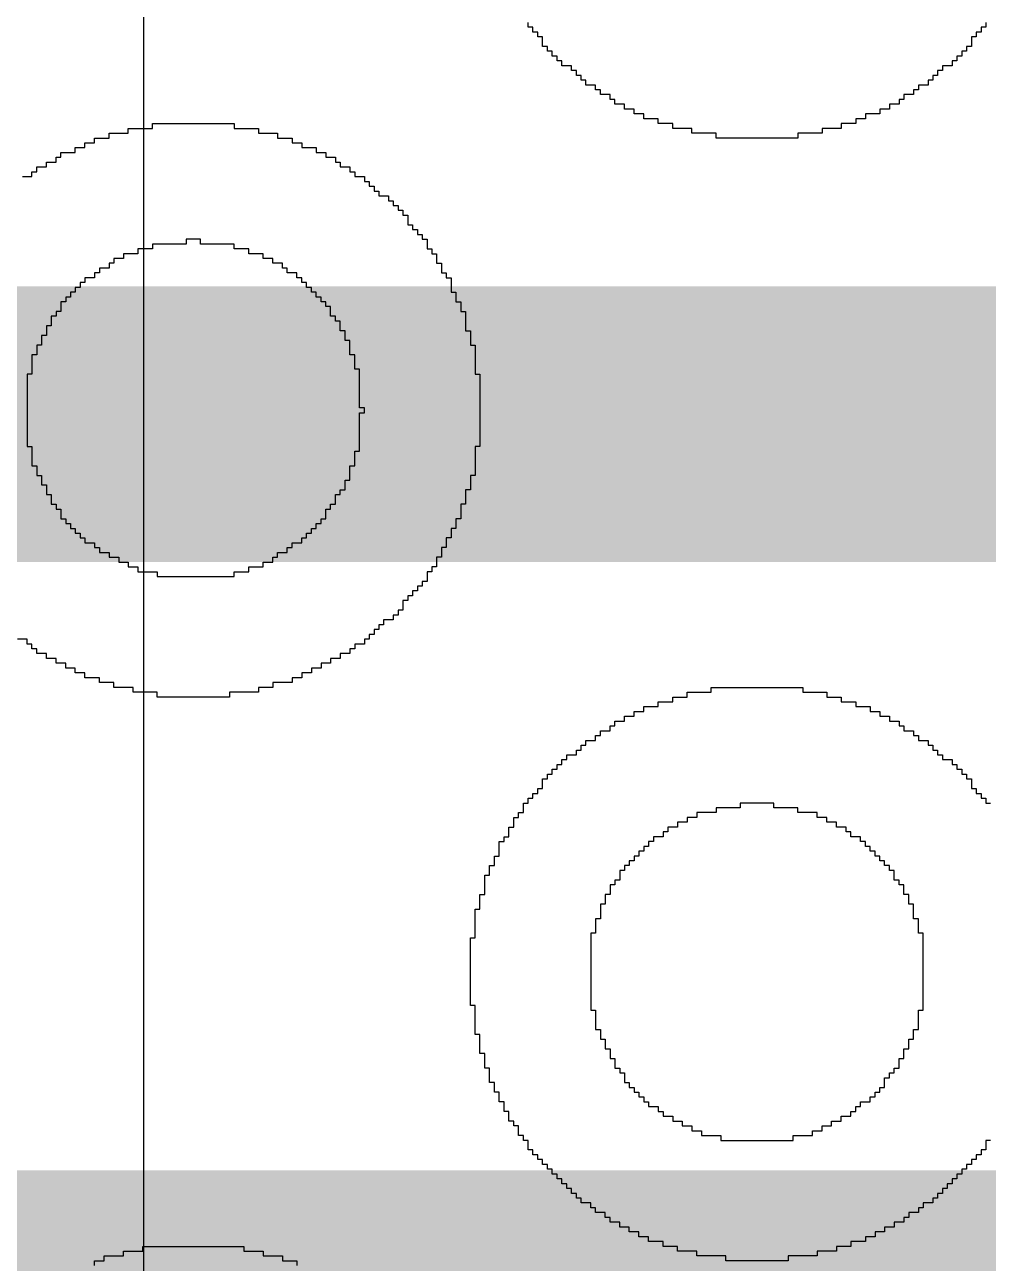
# Model space of a CAD drawing. Header units: inches. Extents: x -0.3 to 9.9, y -0.4 to 5.
# Drawn here: x 2.3399 to 2.37488, y 1.02713 to 1.07208 of the extents above; entities that cross this region are included whole.
import ezdxf

# ---------------------------------------------------------------- set-up
doc = ezdxf.new("R2010")
doc.units = ezdxf.units.IN
doc.header["$MEASUREMENT"] = 0
for name, color, linetype in [('Bottom Layer', 5, 'Continuous'), ('Top Layer', 1, 'Continuous'), ('Top Overlay', 2, 'Continuous')]:
    doc.layers.add(name, color=color, linetype=linetype)

msp = doc.modelspace()

# ---------------------------------------------------------------- linework, layer by layer
at = {"layer": 'Bottom Layer'}
msp.add_line((2.344215, 0.695646), (2.344215, 1.075276), dxfattribs=at)
at = {"layer": 'Top Layer'}
for points in [[(2.053578, 1.057578, 0.01, 0.01, 0), (2.677673, 1.057578, 0.01, 0.01, 0)], [(2.051, 1.023, 0.015, 0.015, 0), (2.592, 1.023, 0.015, 0.015, 0)]]:
    msp.add_lwpolyline(points, format="xyseb", dxfattribs=at)
at = {"layer": 'Top Overlay'}
for p, q in [((2.358174, 1.071989), (2.358174, 1.072164)), ((2.37479, 1.072164), (2.37479, 1.071989)), ((2.358349, 1.071989), (2.358174, 1.071989)), ((2.358349, 1.071814), (2.358349, 1.071989)), ((2.358524, 1.071814), (2.358349, 1.071814)), ((2.358524, 1.071639), (2.358524, 1.071814)), ((2.358699, 1.071639), (2.358524, 1.071639)), ((2.358699, 1.071289), (2.358699, 1.071639)), ((2.37444, 1.071639), (2.374266, 1.071639)), ((2.374266, 1.071639), (2.374266, 1.071289)), ((2.374615, 1.071814), (2.37444, 1.071814)), ((2.37444, 1.071814), (2.37444, 1.071639)), ((2.37479, 1.071989), (2.374615, 1.071989)), ((2.374615, 1.071989), (2.374615, 1.071814)), ((2.358874, 1.071289), (2.358699, 1.071289)), ((2.358874, 1.071114), (2.358874, 1.071289)), ((2.374266, 1.071289), (2.374091, 1.071289)), ((2.374091, 1.071289), (2.374091, 1.071114)), ((2.359049, 1.071114), (2.358874, 1.071114)), ((2.359049, 1.07094), (2.359049, 1.071114)), ((2.359224, 1.07094), (2.359049, 1.07094)), ((2.359224, 1.070765), (2.359224, 1.07094)), ((2.359399, 1.070765), (2.359224, 1.070765)), ((2.359399, 1.07059), (2.359399, 1.070765)), ((2.373741, 1.070765), (2.373566, 1.070765)), ((2.373566, 1.070765), (2.373566, 1.07059)), ((2.373916, 1.07094), (2.373741, 1.07094)), ((2.373741, 1.07094), (2.373741, 1.070765)), ((2.374091, 1.071114), (2.373916, 1.071114)), ((2.373916, 1.071114), (2.373916, 1.07094)), ((2.359748, 1.07059), (2.359399, 1.07059)), ((2.359748, 1.070415), (2.359748, 1.07059)), ((2.359923, 1.070415), (2.359748, 1.070415)), ((2.359923, 1.07024), (2.359923, 1.070415)), ((2.373216, 1.070415), (2.373041, 1.070415)), ((2.373041, 1.070415), (2.373041, 1.07024)), ((2.373566, 1.07059), (2.373216, 1.07059)), ((2.373216, 1.07059), (2.373216, 1.070415)), ((2.360098, 1.07024), (2.359923, 1.07024)), ((2.360098, 1.070065), (2.360098, 1.07024)), ((2.360273, 1.070065), (2.360098, 1.070065)), ((2.360273, 1.06989), (2.360273, 1.070065)), ((2.360623, 1.06989), (2.360273, 1.06989)), ((2.360623, 1.069715), (2.360623, 1.06989)), ((2.372691, 1.06989), (2.372342, 1.06989)), ((2.372342, 1.06989), (2.372342, 1.069715)), ((2.372866, 1.070065), (2.372691, 1.070065)), ((2.372691, 1.070065), (2.372691, 1.06989)), ((2.373041, 1.07024), (2.372866, 1.07024)), ((2.372866, 1.07024), (2.372866, 1.070065)), ((2.360798, 1.069715), (2.360623, 1.069715)), ((2.360798, 1.06954), (2.360798, 1.069715)), ((2.361148, 1.06954), (2.360798, 1.06954)), ((2.361148, 1.069365), (2.361148, 1.06954)), ((2.372167, 1.06954), (2.371817, 1.06954)), ((2.371817, 1.06954), (2.371817, 1.069365)), ((2.372342, 1.069715), (2.372167, 1.069715)), ((2.372167, 1.069715), (2.372167, 1.06954)), ((2.361323, 1.069365), (2.361148, 1.069365)), ((2.361323, 1.069191), (2.361323, 1.069365)), ((2.361673, 1.069191), (2.361323, 1.069191)), ((2.361673, 1.069016), (2.361673, 1.069191)), ((2.362022, 1.069016), (2.361673, 1.069016)), ((2.362022, 1.068841), (2.362022, 1.069016)), ((2.371292, 1.069016), (2.370942, 1.069016)), ((2.370942, 1.069016), (2.370942, 1.068841)), ((2.371642, 1.069191), (2.371292, 1.069191)), ((2.371292, 1.069191), (2.371292, 1.069016)), ((2.371817, 1.069365), (2.371642, 1.069365)), ((2.371642, 1.069365), (2.371642, 1.069191)), ((2.344532, 1.068316), (2.344532, 1.068491)), ((2.344532, 1.068491), (2.347505, 1.068491)), ((2.347505, 1.068491), (2.347505, 1.068316)), ((2.362372, 1.068841), (2.362022, 1.068841)), ((2.362372, 1.068666), (2.362372, 1.068841)), ((2.362897, 1.068666), (2.362372, 1.068666)), ((2.362897, 1.068491), (2.362897, 1.068666)), ((2.363421, 1.068491), (2.362897, 1.068491)), ((2.363421, 1.068316), (2.363421, 1.068491)), ((2.370068, 1.068491), (2.369543, 1.068491)), ((2.369543, 1.068491), (2.369543, 1.068316)), ((2.370418, 1.068666), (2.370068, 1.068666)), ((2.370068, 1.068666), (2.370068, 1.068491)), ((2.370942, 1.068841), (2.370418, 1.068841)), ((2.370418, 1.068841), (2.370418, 1.068666)), ((2.342958, 1.067966), (2.342958, 1.068141)), ((2.342958, 1.068141), (2.343657, 1.068141)), ((2.343657, 1.068141), (2.343657, 1.068316)), ((2.343657, 1.068316), (2.344532, 1.068316)), ((2.347505, 1.068316), (2.34838, 1.068316)), ((2.34838, 1.068316), (2.34838, 1.068141)), ((2.34838, 1.068141), (2.349079, 1.068141)), ((2.349079, 1.068141), (2.349079, 1.067966)), ((2.364121, 1.068316), (2.363421, 1.068316)), ((2.364121, 1.068141), (2.364121, 1.068316)), ((2.364996, 1.068141), (2.364121, 1.068141)), ((2.364996, 1.067966), (2.364996, 1.068141)), ((2.368844, 1.068141), (2.367969, 1.068141)), ((2.367969, 1.068141), (2.367969, 1.067966)), ((2.369543, 1.068316), (2.368844, 1.068316)), ((2.368844, 1.068316), (2.368844, 1.068141)), ((2.341733, 1.067441), (2.341733, 1.067616)), ((2.341733, 1.067616), (2.342083, 1.067616)), ((2.342083, 1.067616), (2.342083, 1.067791)), ((2.342083, 1.067791), (2.342433, 1.067791)), ((2.342433, 1.067791), (2.342433, 1.067966)), ((2.342433, 1.067966), (2.342958, 1.067966)), ((2.349079, 1.067966), (2.349604, 1.067966)), ((2.349604, 1.067966), (2.349604, 1.067791)), ((2.349604, 1.067791), (2.349954, 1.067791)), ((2.349954, 1.067791), (2.349954, 1.067616)), ((2.349954, 1.067616), (2.350479, 1.067616)), ((2.350479, 1.067616), (2.350479, 1.067441)), ((2.367969, 1.067966), (2.364996, 1.067966)), ((2.341034, 1.067092), (2.341034, 1.067267)), ((2.341034, 1.067267), (2.341209, 1.067267)), ((2.341209, 1.067267), (2.341209, 1.067441)), ((2.341209, 1.067441), (2.341733, 1.067441)), ((2.350479, 1.067441), (2.350828, 1.067441)), ((2.350828, 1.067441), (2.350828, 1.067267)), ((2.350828, 1.067267), (2.351178, 1.067267)), ((2.351178, 1.067267), (2.351178, 1.067092)), ((2.340159, 1.066567), (2.340159, 1.066742)), ((2.340159, 1.066742), (2.340334, 1.066742)), ((2.340334, 1.066742), (2.340334, 1.066917)), ((2.340334, 1.066917), (2.340684, 1.066917)), ((2.340684, 1.066917), (2.340684, 1.067092)), ((2.340684, 1.067092), (2.341034, 1.067092)), ((2.351178, 1.067092), (2.351353, 1.067092)), ((2.351353, 1.067092), (2.351353, 1.066917)), ((2.351353, 1.066917), (2.351703, 1.066917)), ((2.351703, 1.066917), (2.351703, 1.066742)), ((2.351703, 1.066742), (2.351878, 1.066742)), ((2.351878, 1.066742), (2.351878, 1.066567)), ((2.339809, 1.066567), (2.340159, 1.066567)), ((2.351878, 1.066567), (2.352228, 1.066567)), ((2.352228, 1.066567), (2.352228, 1.066392)), ((2.352228, 1.066392), (2.352403, 1.066392)), ((2.352403, 1.066392), (2.352403, 1.066217)), ((2.352403, 1.066217), (2.352578, 1.066217)), ((2.352578, 1.066217), (2.352578, 1.066042)), ((2.352578, 1.066042), (2.352752, 1.066042)), ((2.352752, 1.066042), (2.352752, 1.065867)), ((2.352752, 1.065867), (2.353102, 1.065867)), ((2.353102, 1.065867), (2.353102, 1.065692)), ((2.353102, 1.065692), (2.353277, 1.065692)), ((2.353277, 1.065692), (2.353277, 1.065518)), ((2.353277, 1.065518), (2.353452, 1.065518)), ((2.353452, 1.065518), (2.353452, 1.065343)), ((2.353452, 1.065343), (2.353627, 1.065343)), ((2.353627, 1.065343), (2.353627, 1.065168)), ((2.353627, 1.065168), (2.353802, 1.065168)), ((2.353802, 1.065168), (2.353802, 1.064818)), ((2.353802, 1.064818), (2.353977, 1.064818)), ((2.353977, 1.064818), (2.353977, 1.064643)), ((2.353977, 1.064643), (2.354152, 1.064643)), ((2.354152, 1.064643), (2.354152, 1.064468)), ((2.354152, 1.064468), (2.354326, 1.064468)), ((2.354326, 1.064468), (2.354326, 1.064293)), ((2.345756, 1.064118), (2.344532, 1.064118)), ((2.344532, 1.064118), (2.344532, 1.063943)), ((2.346281, 1.064293), (2.345756, 1.064293)), ((2.345756, 1.064293), (2.345756, 1.064118)), ((2.346281, 1.064118), (2.346281, 1.064293)), ((2.347505, 1.064118), (2.346281, 1.064118)), ((2.347505, 1.063943), (2.347505, 1.064118)), ((2.354326, 1.064293), (2.354501, 1.064293)), ((2.354501, 1.064293), (2.354501, 1.063943)), ((2.343482, 1.063594), (2.343133, 1.063594)), ((2.343133, 1.063594), (2.343133, 1.063419)), ((2.344007, 1.063768), (2.343482, 1.063768)), ((2.343482, 1.063768), (2.343482, 1.063594)), ((2.344532, 1.063943), (2.344007, 1.063943)), ((2.344007, 1.063943), (2.344007, 1.063768)), ((2.34803, 1.063943), (2.347505, 1.063943)), ((2.34803, 1.063768), (2.34803, 1.063943)), ((2.348555, 1.063768), (2.34803, 1.063768)), ((2.348555, 1.063594), (2.348555, 1.063768)), ((2.348905, 1.063594), (2.348555, 1.063594)), ((2.348905, 1.063419), (2.348905, 1.063594)), ((2.354501, 1.063943), (2.354676, 1.063943)), ((2.354676, 1.063943), (2.354676, 1.063768)), ((2.354676, 1.063768), (2.354851, 1.063768)), ((2.354851, 1.063768), (2.354851, 1.063419)), ((2.342958, 1.063244), (2.342608, 1.063244)), ((2.342608, 1.063244), (2.342608, 1.063069)), ((2.343133, 1.063419), (2.342958, 1.063419)), ((2.342958, 1.063419), (2.342958, 1.063244)), ((2.349254, 1.063419), (2.348905, 1.063419)), ((2.349254, 1.063244), (2.349254, 1.063419)), ((2.349429, 1.063244), (2.349254, 1.063244)), ((2.349429, 1.063069), (2.349429, 1.063244)), ((2.354851, 1.063419), (2.355026, 1.063419)), ((2.355026, 1.063419), (2.355026, 1.063069)), ((2.342083, 1.062719), (2.341908, 1.062719)), ((2.341908, 1.062719), (2.341908, 1.062544)), ((2.342433, 1.062894), (2.342083, 1.062894)), ((2.342083, 1.062894), (2.342083, 1.062719)), ((2.342608, 1.063069), (2.342433, 1.063069)), ((2.342433, 1.063069), (2.342433, 1.062894)), ((2.349779, 1.063069), (2.349429, 1.063069)), ((2.349779, 1.062894), (2.349779, 1.063069)), ((2.349954, 1.062894), (2.349779, 1.062894)), ((2.349954, 1.062719), (2.349954, 1.062894)), ((2.350129, 1.062719), (2.349954, 1.062719)), ((2.350129, 1.062544), (2.350129, 1.062719)), ((2.355026, 1.063069), (2.355201, 1.063069)), ((2.355201, 1.063069), (2.355201, 1.062894)), ((2.355201, 1.062894), (2.355376, 1.062894)), ((2.355376, 1.062894), (2.355376, 1.062369)), ((2.341559, 1.062194), (2.341384, 1.062194)), ((2.341384, 1.062194), (2.341384, 1.062019)), ((2.341733, 1.062369), (2.341559, 1.062369)), ((2.341559, 1.062369), (2.341559, 1.062194)), ((2.341908, 1.062544), (2.341733, 1.062544)), ((2.341733, 1.062544), (2.341733, 1.062369)), ((2.350304, 1.062544), (2.350129, 1.062544)), ((2.350304, 1.062369), (2.350304, 1.062544)), ((2.350479, 1.062369), (2.350304, 1.062369)), ((2.350479, 1.062194), (2.350479, 1.062369)), ((2.350653, 1.062194), (2.350479, 1.062194)), ((2.350653, 1.062019), (2.350653, 1.062194)), ((2.355376, 1.062369), (2.355551, 1.062369)), ((2.355551, 1.062369), (2.355551, 1.062019)), ((2.341384, 1.062019), (2.341209, 1.062019)), ((2.341209, 1.062019), (2.341209, 1.06167)), ((2.350828, 1.062019), (2.350653, 1.062019)), ((2.350828, 1.061845), (2.350828, 1.062019)), ((2.351003, 1.061845), (2.350828, 1.061845)), ((2.351003, 1.061495), (2.351003, 1.061845)), ((2.355551, 1.062019), (2.355726, 1.062019)), ((2.355726, 1.062019), (2.355726, 1.06167)), ((2.341034, 1.061495), (2.340859, 1.061495)), ((2.340859, 1.061495), (2.340859, 1.061145)), ((2.341209, 1.06167), (2.341034, 1.06167)), ((2.341034, 1.06167), (2.341034, 1.061495)), ((2.351178, 1.061495), (2.351003, 1.061495)), ((2.351178, 1.06132), (2.351178, 1.061495)), ((2.351353, 1.06132), (2.351178, 1.06132)), ((2.351353, 1.06097), (2.351353, 1.06132)), ((2.355726, 1.06167), (2.355901, 1.06167)), ((2.355901, 1.06167), (2.355901, 1.061145)), ((2.340859, 1.061145), (2.340684, 1.061145)), ((2.340684, 1.061145), (2.340684, 1.060795)), ((2.351528, 1.06097), (2.351353, 1.06097)), ((2.351528, 1.06062), (2.351528, 1.06097)), ((2.355901, 1.061145), (2.355901, 1.06097)), ((2.355901, 1.06097), (2.356076, 1.06097)), ((2.356076, 1.06097), (2.356076, 1.060445)), ((2.340509, 1.060445), (2.340334, 1.060445)), ((2.340334, 1.060445), (2.340334, 1.060096)), ((2.340684, 1.060795), (2.340509, 1.060795)), ((2.340509, 1.060795), (2.340509, 1.060445)), ((2.351703, 1.06062), (2.351528, 1.06062)), ((2.351703, 1.060096), (2.351703, 1.06062)), ((2.356076, 1.060445), (2.35625, 1.060445)), ((2.35625, 1.060445), (2.35625, 1.059396)), ((2.340334, 1.060096), (2.340159, 1.060096)), ((2.340159, 1.060096), (2.340159, 1.059396)), ((2.351878, 1.060096), (2.351703, 1.060096)), ((2.351878, 1.059571), (2.351878, 1.060096)), ((2.352053, 1.059571), (2.351878, 1.059571)), ((2.352053, 1.058172), (2.352053, 1.059571)), ((2.340159, 1.059396), (2.339984, 1.059396)), ((2.339984, 1.059396), (2.339984, 1.056772)), ((2.35625, 1.059396), (2.356425, 1.059396)), ((2.356425, 1.059396), (2.356425, 1.056772)), ((2.352228, 1.058172), (2.352053, 1.058172)), ((2.352228, 1.057997), (2.352228, 1.058172)), ((2.352053, 1.056598), (2.352053, 1.057997)), ((2.352053, 1.057997), (2.352228, 1.057997)), ((2.339984, 1.056772), (2.340159, 1.056772)), ((2.340159, 1.056772), (2.340159, 1.056073)), ((2.351878, 1.056073), (2.351878, 1.056598)), ((2.351878, 1.056598), (2.352053, 1.056598)), ((2.356425, 1.056772), (2.35625, 1.056772)), ((2.35625, 1.056772), (2.35625, 1.055723)), ((2.340159, 1.056073), (2.340334, 1.056073)), ((2.340334, 1.056073), (2.340334, 1.055723)), ((2.351703, 1.055548), (2.351703, 1.056073)), ((2.351703, 1.056073), (2.351878, 1.056073)), ((2.340334, 1.055723), (2.340509, 1.055723)), ((2.340509, 1.055723), (2.340509, 1.055373)), ((2.351528, 1.055198), (2.351528, 1.055548)), ((2.351528, 1.055548), (2.351703, 1.055548)), ((2.35625, 1.055723), (2.356076, 1.055723)), ((2.356076, 1.055723), (2.356076, 1.055198)), ((2.340509, 1.055373), (2.340684, 1.055373)), ((2.340684, 1.055373), (2.340684, 1.055023)), ((2.340684, 1.055023), (2.340859, 1.055023)), ((2.340859, 1.055023), (2.340859, 1.054674)), ((2.351178, 1.054674), (2.351178, 1.055023)), ((2.351178, 1.055023), (2.351353, 1.055023)), ((2.351353, 1.055023), (2.351353, 1.055198)), ((2.351353, 1.055198), (2.351528, 1.055198)), ((2.356076, 1.055198), (2.355901, 1.055198)), ((2.355901, 1.055198), (2.355901, 1.054674)), ((2.340859, 1.054674), (2.341034, 1.054674)), ((2.341034, 1.054674), (2.341034, 1.054499)), ((2.351003, 1.054499), (2.351003, 1.054674)), ((2.351003, 1.054674), (2.351178, 1.054674)), ((2.355901, 1.054674), (2.355726, 1.054674)), ((2.355726, 1.054674), (2.355726, 1.054149)), ((2.341034, 1.054499), (2.341209, 1.054499)), ((2.341209, 1.054499), (2.341209, 1.054149)), ((2.341209, 1.054149), (2.341384, 1.054149)), ((2.341384, 1.054149), (2.341384, 1.053974)), ((2.350653, 1.053974), (2.350653, 1.054149)), ((2.350653, 1.054149), (2.350828, 1.054149)), ((2.350828, 1.054149), (2.350828, 1.054499)), ((2.350828, 1.054499), (2.351003, 1.054499)), ((2.355726, 1.054149), (2.355551, 1.054149)), ((2.355551, 1.054149), (2.355551, 1.053799)), ((2.341384, 1.053974), (2.341559, 1.053974)), ((2.341559, 1.053974), (2.341559, 1.053799)), ((2.341559, 1.053799), (2.341733, 1.053799)), ((2.341733, 1.053799), (2.341733, 1.053624)), ((2.350304, 1.053624), (2.350304, 1.053799)), ((2.350304, 1.053799), (2.350479, 1.053799)), ((2.350479, 1.053799), (2.350479, 1.053974)), ((2.350479, 1.053974), (2.350653, 1.053974)), ((2.355551, 1.053799), (2.355376, 1.053799)), ((2.355376, 1.053799), (2.355376, 1.053449)), ((2.341733, 1.053624), (2.341908, 1.053624)), ((2.341908, 1.053624), (2.341908, 1.053449)), ((2.341908, 1.053449), (2.342083, 1.053449)), ((2.342083, 1.053449), (2.342083, 1.053274)), ((2.342083, 1.053274), (2.342433, 1.053274)), ((2.342433, 1.053274), (2.342433, 1.053099)), ((2.349604, 1.053099), (2.349604, 1.053274)), ((2.349604, 1.053274), (2.349954, 1.053274)), ((2.349954, 1.053274), (2.349954, 1.053449)), ((2.349954, 1.053449), (2.350129, 1.053449)), ((2.350129, 1.053449), (2.350129, 1.053624)), ((2.350129, 1.053624), (2.350304, 1.053624)), ((2.355376, 1.053449), (2.355201, 1.053449)), ((2.355201, 1.053449), (2.355201, 1.053099)), ((2.342433, 1.053099), (2.342608, 1.053099)), ((2.342608, 1.053099), (2.342608, 1.052925)), ((2.342608, 1.052925), (2.342958, 1.052925)), ((2.342958, 1.052925), (2.342958, 1.05275)), ((2.342958, 1.05275), (2.343308, 1.05275)), ((2.343308, 1.05275), (2.343308, 1.052575)), ((2.348905, 1.052575), (2.348905, 1.05275)), ((2.348905, 1.05275), (2.349079, 1.05275)), ((2.349079, 1.05275), (2.349079, 1.052925)), ((2.349079, 1.052925), (2.349429, 1.052925)), ((2.349429, 1.052925), (2.349429, 1.053099)), ((2.349429, 1.053099), (2.349604, 1.053099)), ((2.355026, 1.05275), (2.354851, 1.05275)), ((2.354851, 1.05275), (2.354851, 1.0524)), ((2.355201, 1.053099), (2.355026, 1.053099)), ((2.355026, 1.053099), (2.355026, 1.05275)), ((2.343308, 1.052575), (2.343657, 1.052575)), ((2.343657, 1.052575), (2.343657, 1.0524)), ((2.343657, 1.0524), (2.344007, 1.0524)), ((2.344007, 1.0524), (2.344007, 1.052225)), ((2.34803, 1.052225), (2.34803, 1.0524)), ((2.34803, 1.0524), (2.348555, 1.0524)), ((2.348555, 1.0524), (2.348555, 1.052575)), ((2.348555, 1.052575), (2.348905, 1.052575)), ((2.354851, 1.0524), (2.354676, 1.0524)), ((2.354676, 1.0524), (2.354676, 1.052225)), ((2.344007, 1.052225), (2.344707, 1.052225)), ((2.344707, 1.052225), (2.344707, 1.05205)), ((2.344707, 1.05205), (2.347505, 1.05205)), ((2.347505, 1.05205), (2.347505, 1.052225)), ((2.347505, 1.052225), (2.34803, 1.052225)), ((2.354501, 1.051875), (2.354326, 1.051875)), ((2.354326, 1.051875), (2.354326, 1.0517)), ((2.354676, 1.052225), (2.354501, 1.052225)), ((2.354501, 1.052225), (2.354501, 1.051875)), ((2.354152, 1.051525), (2.353977, 1.051525)), ((2.353977, 1.051525), (2.353977, 1.05135)), ((2.354326, 1.0517), (2.354152, 1.0517)), ((2.354152, 1.0517), (2.354152, 1.051525)), ((2.353802, 1.051176), (2.353627, 1.051176)), ((2.353627, 1.051176), (2.353627, 1.050826)), ((2.353977, 1.05135), (2.353802, 1.05135)), ((2.353802, 1.05135), (2.353802, 1.051176)), ((2.353452, 1.050651), (2.353277, 1.050651)), ((2.353277, 1.050651), (2.353277, 1.050476)), ((2.353627, 1.050826), (2.353452, 1.050826)), ((2.353452, 1.050826), (2.353452, 1.050651)), ((2.352752, 1.050126), (2.352578, 1.050126)), ((2.352578, 1.050126), (2.352578, 1.049951)), ((2.352927, 1.050301), (2.352752, 1.050301)), ((2.352752, 1.050301), (2.352752, 1.050126)), ((2.353277, 1.050476), (2.352927, 1.050476)), ((2.352927, 1.050476), (2.352927, 1.050301)), ((2.339984, 1.049776), (2.339635, 1.049776)), ((2.339984, 1.049601), (2.339984, 1.049776)), ((2.340159, 1.049601), (2.339984, 1.049601)), ((2.340159, 1.049426), (2.340159, 1.049601)), ((2.352228, 1.049601), (2.351878, 1.049601)), ((2.351878, 1.049601), (2.351878, 1.049426)), ((2.352403, 1.049776), (2.352228, 1.049776)), ((2.352228, 1.049776), (2.352228, 1.049601)), ((2.352578, 1.049951), (2.352403, 1.049951)), ((2.352403, 1.049951), (2.352403, 1.049776)), ((2.340334, 1.049426), (2.340159, 1.049426)), ((2.340334, 1.049252), (2.340334, 1.049426)), ((2.340684, 1.049252), (2.340334, 1.049252)), ((2.340684, 1.049077), (2.340684, 1.049252)), ((2.351703, 1.049252), (2.351353, 1.049252)), ((2.351353, 1.049252), (2.351353, 1.049077)), ((2.351878, 1.049426), (2.351703, 1.049426)), ((2.351703, 1.049426), (2.351703, 1.049252)), ((2.341034, 1.049077), (2.340684, 1.049077)), ((2.341034, 1.048902), (2.341034, 1.049077)), ((2.341384, 1.048902), (2.341034, 1.048902)), ((2.341384, 1.048727), (2.341384, 1.048902)), ((2.341733, 1.048727), (2.341384, 1.048727)), ((2.341733, 1.048552), (2.341733, 1.048727)), ((2.350653, 1.048727), (2.350304, 1.048727)), ((2.350304, 1.048727), (2.350304, 1.048552)), ((2.351003, 1.048902), (2.350653, 1.048902)), ((2.350653, 1.048902), (2.350653, 1.048727)), ((2.351353, 1.049077), (2.351003, 1.049077)), ((2.351003, 1.049077), (2.351003, 1.048902)), ((2.342083, 1.048552), (2.341733, 1.048552)), ((2.342083, 1.048377), (2.342083, 1.048552)), ((2.342608, 1.048377), (2.342083, 1.048377)), ((2.342608, 1.048202), (2.342608, 1.048377)), ((2.349954, 1.048377), (2.349604, 1.048377)), ((2.349604, 1.048377), (2.349604, 1.048202)), ((2.350304, 1.048552), (2.349954, 1.048552)), ((2.349954, 1.048552), (2.349954, 1.048377)), ((2.343133, 1.048202), (2.342608, 1.048202)), ((2.343133, 1.048027), (2.343133, 1.048202)), ((2.343832, 1.048027), (2.343133, 1.048027)), ((2.343832, 1.047852), (2.343832, 1.048027)), ((2.344707, 1.047852), (2.343832, 1.047852)), ((2.344707, 1.047677), (2.344707, 1.047852)), ((2.34838, 1.047852), (2.34733, 1.047852)), ((2.34733, 1.047852), (2.34733, 1.047677)), ((2.348905, 1.048027), (2.34838, 1.048027)), ((2.34838, 1.048027), (2.34838, 1.047852)), ((2.349604, 1.048202), (2.348905, 1.048202)), ((2.348905, 1.048202), (2.348905, 1.048027)), ((2.363946, 1.047677), (2.363946, 1.047852)), ((2.363946, 1.047852), (2.364821, 1.047852)), ((2.364821, 1.047852), (2.364821, 1.048027)), ((2.364821, 1.048027), (2.368144, 1.048027)), ((2.368144, 1.048027), (2.368144, 1.047852)), ((2.368144, 1.047852), (2.369018, 1.047852)), ((2.369018, 1.047852), (2.369018, 1.047677)), ((2.34733, 1.047677), (2.344707, 1.047677)), ((2.362897, 1.047328), (2.362897, 1.047503)), ((2.362897, 1.047503), (2.363421, 1.047503)), ((2.363421, 1.047503), (2.363421, 1.047677)), ((2.363421, 1.047677), (2.363946, 1.047677)), ((2.369018, 1.047677), (2.369543, 1.047677)), ((2.369543, 1.047677), (2.369543, 1.047503)), ((2.369543, 1.047503), (2.370068, 1.047503)), ((2.370068, 1.047503), (2.370068, 1.047328)), ((2.361673, 1.046803), (2.361673, 1.046978)), ((2.361673, 1.046978), (2.362022, 1.046978)), ((2.362022, 1.046978), (2.362022, 1.047153)), ((2.362022, 1.047153), (2.362372, 1.047153)), ((2.362372, 1.047153), (2.362372, 1.047328)), ((2.362372, 1.047328), (2.362897, 1.047328)), ((2.370068, 1.047328), (2.370593, 1.047328)), ((2.370593, 1.047328), (2.370593, 1.047153)), ((2.370593, 1.047153), (2.370942, 1.047153)), ((2.370942, 1.047153), (2.370942, 1.046978)), ((2.370942, 1.046978), (2.371292, 1.046978)), ((2.371292, 1.046978), (2.371292, 1.046803)), ((2.360798, 1.046278), (2.360798, 1.046453)), ((2.360798, 1.046453), (2.361148, 1.046453)), ((2.361148, 1.046453), (2.361148, 1.046628)), ((2.361148, 1.046628), (2.361323, 1.046628)), ((2.361323, 1.046628), (2.361323, 1.046803)), ((2.361323, 1.046803), (2.361673, 1.046803)), ((2.371292, 1.046803), (2.371642, 1.046803)), ((2.371642, 1.046803), (2.371642, 1.046628)), ((2.371642, 1.046628), (2.371817, 1.046628)), ((2.371817, 1.046628), (2.371817, 1.046453)), ((2.371817, 1.046453), (2.372167, 1.046453)), ((2.372167, 1.046453), (2.372167, 1.046278)), ((2.360273, 1.045928), (2.360273, 1.046103)), ((2.360273, 1.046103), (2.360623, 1.046103)), ((2.360623, 1.046103), (2.360623, 1.046278)), ((2.360623, 1.046278), (2.360798, 1.046278)), ((2.372167, 1.046278), (2.372342, 1.046278)), ((2.372342, 1.046278), (2.372342, 1.046103)), ((2.372342, 1.046103), (2.372691, 1.046103)), ((2.372691, 1.046103), (2.372691, 1.045928)), ((2.359574, 1.045404), (2.359574, 1.045578)), ((2.359574, 1.045578), (2.359923, 1.045578)), ((2.359923, 1.045578), (2.359923, 1.045753)), ((2.359923, 1.045753), (2.360098, 1.045753)), ((2.360098, 1.045753), (2.360098, 1.045928)), ((2.360098, 1.045928), (2.360273, 1.045928)), ((2.372691, 1.045928), (2.372866, 1.045928)), ((2.372866, 1.045928), (2.372866, 1.045753)), ((2.372866, 1.045753), (2.373041, 1.045753)), ((2.373041, 1.045753), (2.373041, 1.045578)), ((2.373041, 1.045578), (2.373216, 1.045578)), ((2.373216, 1.045578), (2.373216, 1.045404)), ((2.359224, 1.045054), (2.359224, 1.045229)), ((2.359224, 1.045229), (2.359399, 1.045229)), ((2.359399, 1.045229), (2.359399, 1.045404)), ((2.359399, 1.045404), (2.359574, 1.045404)), ((2.373216, 1.045404), (2.373566, 1.045404)), ((2.373566, 1.045404), (2.373566, 1.045229)), ((2.373566, 1.045229), (2.373741, 1.045229)), ((2.373741, 1.045229), (2.373741, 1.045054)), ((2.358699, 1.044354), (2.358699, 1.044704)), ((2.358699, 1.044704), (2.358874, 1.044704)), ((2.358874, 1.044704), (2.358874, 1.044879)), ((2.358874, 1.044879), (2.359049, 1.044879)), ((2.359049, 1.044879), (2.359049, 1.045054)), ((2.359049, 1.045054), (2.359224, 1.045054)), ((2.373741, 1.045054), (2.373916, 1.045054)), ((2.373916, 1.045054), (2.373916, 1.044879)), ((2.373916, 1.044879), (2.374091, 1.044879)), ((2.374091, 1.044879), (2.374091, 1.044704)), ((2.374091, 1.044704), (2.374266, 1.044704)), ((2.374266, 1.044704), (2.374266, 1.044354)), ((2.358524, 1.044179), (2.358524, 1.044354)), ((2.358524, 1.044354), (2.358699, 1.044354)), ((2.374266, 1.044354), (2.37444, 1.044354)), ((2.37444, 1.044354), (2.37444, 1.044179)), ((2.358, 1.04348), (2.358, 1.043829)), ((2.358, 1.043829), (2.358174, 1.043829)), ((2.358174, 1.043829), (2.358174, 1.044004)), ((2.358174, 1.044004), (2.358349, 1.044004)), ((2.358349, 1.044004), (2.358349, 1.044179)), ((2.358349, 1.044179), (2.358524, 1.044179)), ((2.367094, 1.043829), (2.36587, 1.043829)), ((2.36587, 1.043829), (2.36587, 1.043655)), ((2.367094, 1.043655), (2.367094, 1.043829)), ((2.37444, 1.044179), (2.374615, 1.044179)), ((2.374615, 1.044179), (2.374615, 1.044004)), ((2.374615, 1.044004), (2.37479, 1.044004)), ((2.37479, 1.044004), (2.37479, 1.043829)), ((2.37479, 1.043829), (2.374965, 1.043829)), ((2.35765, 1.042955), (2.35765, 1.043305)), ((2.35765, 1.043305), (2.357825, 1.043305)), ((2.357825, 1.043305), (2.357825, 1.04348)), ((2.357825, 1.04348), (2.358, 1.04348)), ((2.364296, 1.043305), (2.363946, 1.043305)), ((2.363946, 1.043305), (2.363946, 1.04313)), ((2.364996, 1.04348), (2.364296, 1.04348)), ((2.364296, 1.04348), (2.364296, 1.043305)), ((2.36587, 1.043655), (2.364996, 1.043655)), ((2.364996, 1.043655), (2.364996, 1.04348)), ((2.367969, 1.043655), (2.367094, 1.043655)), ((2.367969, 1.04348), (2.367969, 1.043655)), ((2.368669, 1.04348), (2.367969, 1.04348)), ((2.368669, 1.043305), (2.368669, 1.04348)), ((2.369018, 1.043305), (2.368669, 1.043305)), ((2.369018, 1.04313), (2.369018, 1.043305)), ((2.357475, 1.042605), (2.357475, 1.042955)), ((2.357475, 1.042955), (2.35765, 1.042955)), ((2.363596, 1.042955), (2.363247, 1.042955)), ((2.363247, 1.042955), (2.363247, 1.04278)), ((2.363946, 1.04313), (2.363596, 1.04313)), ((2.363596, 1.04313), (2.363596, 1.042955)), ((2.369368, 1.04313), (2.369018, 1.04313)), ((2.369368, 1.042955), (2.369368, 1.04313)), ((2.369718, 1.042955), (2.369368, 1.042955)), ((2.369718, 1.04278), (2.369718, 1.042955)), ((2.357125, 1.041905), (2.357125, 1.04243)), ((2.357125, 1.04243), (2.3573, 1.04243)), ((2.3573, 1.04243), (2.3573, 1.042605)), ((2.3573, 1.042605), (2.357475, 1.042605)), ((2.362722, 1.04243), (2.362547, 1.04243)), ((2.362547, 1.04243), (2.362547, 1.042255)), ((2.363072, 1.042605), (2.362722, 1.042605)), ((2.362722, 1.042605), (2.362722, 1.04243)), ((2.363247, 1.04278), (2.363072, 1.04278)), ((2.363072, 1.04278), (2.363072, 1.042605)), ((2.369893, 1.04278), (2.369718, 1.04278)), ((2.369893, 1.042605), (2.369893, 1.04278)), ((2.370243, 1.042605), (2.369893, 1.042605)), ((2.370243, 1.04243), (2.370243, 1.042605)), ((2.370418, 1.04243), (2.370243, 1.04243)), ((2.370418, 1.042255), (2.370418, 1.04243)), ((2.362372, 1.04208), (2.362197, 1.04208)), ((2.362197, 1.04208), (2.362197, 1.041905)), ((2.362547, 1.042255), (2.362372, 1.042255)), ((2.362372, 1.042255), (2.362372, 1.04208)), ((2.370593, 1.042255), (2.370418, 1.042255)), ((2.370593, 1.04208), (2.370593, 1.042255)), ((2.370767, 1.04208), (2.370593, 1.04208)), ((2.370767, 1.041905), (2.370767, 1.04208)), ((2.356775, 1.041206), (2.356775, 1.041556)), ((2.356775, 1.041556), (2.35695, 1.041556)), ((2.35695, 1.041556), (2.35695, 1.041905)), ((2.35695, 1.041905), (2.357125, 1.041905)), ((2.361847, 1.041556), (2.361673, 1.041556)), ((2.361673, 1.041556), (2.361673, 1.041381)), ((2.362022, 1.041731), (2.361847, 1.041731)), ((2.361847, 1.041731), (2.361847, 1.041556)), ((2.362197, 1.041905), (2.362022, 1.041905)), ((2.362022, 1.041905), (2.362022, 1.041731)), ((2.370942, 1.041905), (2.370767, 1.041905)), ((2.370942, 1.041731), (2.370942, 1.041905)), ((2.371117, 1.041731), (2.370942, 1.041731)), ((2.371117, 1.041556), (2.371117, 1.041731)), ((2.371292, 1.041556), (2.371117, 1.041556)), ((2.371292, 1.041381), (2.371292, 1.041556)), ((2.3566, 1.040506), (2.3566, 1.041206)), ((2.3566, 1.041206), (2.356775, 1.041206)), ((2.361673, 1.041381), (2.361498, 1.041381)), ((2.361498, 1.041381), (2.361498, 1.041031)), ((2.371467, 1.041381), (2.371292, 1.041381)), ((2.371467, 1.041031), (2.371467, 1.041381)), ((2.361323, 1.040856), (2.361148, 1.040856)), ((2.361148, 1.040856), (2.361148, 1.040506)), ((2.361498, 1.041031), (2.361323, 1.041031)), ((2.361323, 1.041031), (2.361323, 1.040856)), ((2.371642, 1.041031), (2.371467, 1.041031)), ((2.371642, 1.040856), (2.371642, 1.041031)), ((2.371817, 1.040856), (2.371642, 1.040856)), ((2.371817, 1.040506), (2.371817, 1.040856)), ((2.356425, 1.039982), (2.356425, 1.040506)), ((2.356425, 1.040506), (2.3566, 1.040506)), ((2.360973, 1.040156), (2.360798, 1.040156)), ((2.360798, 1.040156), (2.360798, 1.039632)), ((2.361148, 1.040506), (2.360973, 1.040506)), ((2.360973, 1.040506), (2.360973, 1.040156)), ((2.371992, 1.040506), (2.371817, 1.040506)), ((2.371992, 1.040156), (2.371992, 1.040506)), ((2.372167, 1.040156), (2.371992, 1.040156)), ((2.372167, 1.039632), (2.372167, 1.040156)), ((2.35625, 1.038932), (2.35625, 1.039982)), ((2.35625, 1.039982), (2.356425, 1.039982)), ((2.360798, 1.039632), (2.360623, 1.039632)), ((2.360623, 1.039632), (2.360623, 1.039107)), ((2.372342, 1.039632), (2.372167, 1.039632)), ((2.372342, 1.039107), (2.372342, 1.039632)), ((2.356076, 1.036483), (2.356076, 1.038932)), ((2.356076, 1.038932), (2.35625, 1.038932)), ((2.360623, 1.039107), (2.360448, 1.039107)), ((2.360448, 1.039107), (2.360448, 1.036309)), ((2.372517, 1.039107), (2.372342, 1.039107)), ((2.372517, 1.036309), (2.372517, 1.039107)), ((2.35625, 1.036483), (2.356076, 1.036483)), ((2.35625, 1.035434), (2.35625, 1.036483)), ((2.360448, 1.036309), (2.360623, 1.036309)), ((2.360623, 1.036309), (2.360623, 1.035609)), ((2.372342, 1.035609), (2.372342, 1.036309)), ((2.372342, 1.036309), (2.372517, 1.036309)), ((2.356425, 1.035434), (2.35625, 1.035434)), ((2.356425, 1.034734), (2.356425, 1.035434)), ((2.360623, 1.035609), (2.360798, 1.035609)), ((2.360798, 1.035609), (2.360798, 1.035259)), ((2.360798, 1.035259), (2.360973, 1.035259)), ((2.360973, 1.035259), (2.360973, 1.034909)), ((2.371992, 1.034909), (2.371992, 1.035259)), ((2.371992, 1.035259), (2.372167, 1.035259)), ((2.372167, 1.035259), (2.372167, 1.035609)), ((2.372167, 1.035609), (2.372342, 1.035609)), ((2.360973, 1.034909), (2.361148, 1.034909)), ((2.361148, 1.034909), (2.361148, 1.03456)), ((2.371817, 1.03456), (2.371817, 1.034909)), ((2.371817, 1.034909), (2.371992, 1.034909)), ((2.3566, 1.034734), (2.356425, 1.034734)), ((2.3566, 1.03421), (2.3566, 1.034734)), ((2.361148, 1.03456), (2.361323, 1.03456)), ((2.361323, 1.03456), (2.361323, 1.03421)), ((2.371642, 1.03421), (2.371642, 1.03456)), ((2.371642, 1.03456), (2.371817, 1.03456)), ((2.356775, 1.03421), (2.3566, 1.03421)), ((2.356775, 1.033685), (2.356775, 1.03421)), ((2.361323, 1.03421), (2.361498, 1.03421)), ((2.361498, 1.03421), (2.361498, 1.034035)), ((2.361498, 1.034035), (2.361673, 1.034035)), ((2.361673, 1.034035), (2.361673, 1.033685)), ((2.371117, 1.03351), (2.371117, 1.03386)), ((2.371117, 1.03386), (2.371292, 1.03386)), ((2.371292, 1.03386), (2.371292, 1.034035)), ((2.371292, 1.034035), (2.371467, 1.034035)), ((2.371467, 1.034035), (2.371467, 1.03421)), ((2.371467, 1.03421), (2.371642, 1.03421)), ((2.35695, 1.033685), (2.356775, 1.033685)), ((2.35695, 1.033335), (2.35695, 1.033685)), ((2.361673, 1.033685), (2.361847, 1.033685)), ((2.361847, 1.033685), (2.361847, 1.03351)), ((2.361847, 1.03351), (2.362022, 1.03351)), ((2.362022, 1.03351), (2.362022, 1.033335)), ((2.370942, 1.033335), (2.370942, 1.03351)), ((2.370942, 1.03351), (2.371117, 1.03351)), ((2.357125, 1.033335), (2.35695, 1.033335)), ((2.357125, 1.032985), (2.357125, 1.033335)), ((2.3573, 1.032985), (2.357125, 1.032985)), ((2.3573, 1.032636), (2.3573, 1.032985)), ((2.362022, 1.033335), (2.362197, 1.033335)), ((2.362197, 1.033335), (2.362197, 1.03316)), ((2.362197, 1.03316), (2.362372, 1.03316)), ((2.362372, 1.03316), (2.362372, 1.032985)), ((2.362372, 1.032985), (2.362547, 1.032985)), ((2.362547, 1.032985), (2.362547, 1.032811)), ((2.370243, 1.032811), (2.370243, 1.032985)), ((2.370243, 1.032985), (2.370593, 1.032985)), ((2.370593, 1.032985), (2.370593, 1.03316)), ((2.370593, 1.03316), (2.370767, 1.03316)), ((2.370767, 1.03316), (2.370767, 1.033335)), ((2.370767, 1.033335), (2.370942, 1.033335)), ((2.357475, 1.032636), (2.3573, 1.032636)), ((2.357475, 1.032286), (2.357475, 1.032636)), ((2.362547, 1.032811), (2.362897, 1.032811)), ((2.362897, 1.032811), (2.362897, 1.032636)), ((2.362897, 1.032636), (2.363072, 1.032636)), ((2.363072, 1.032636), (2.363072, 1.032461)), ((2.369893, 1.032461), (2.369893, 1.032636)), ((2.369893, 1.032636), (2.370068, 1.032636)), ((2.370068, 1.032636), (2.370068, 1.032811)), ((2.370068, 1.032811), (2.370243, 1.032811)), ((2.35765, 1.032286), (2.357475, 1.032286)), ((2.35765, 1.032111), (2.35765, 1.032286)), ((2.357825, 1.032111), (2.35765, 1.032111)), ((2.357825, 1.031761), (2.357825, 1.032111)), ((2.363072, 1.032461), (2.363421, 1.032461)), ((2.363421, 1.032461), (2.363421, 1.032286)), ((2.363421, 1.032286), (2.363771, 1.032286)), ((2.363771, 1.032286), (2.363771, 1.032111)), ((2.363771, 1.032111), (2.364121, 1.032111)), ((2.364121, 1.032111), (2.364121, 1.031936)), ((2.368844, 1.031936), (2.368844, 1.032111)), ((2.368844, 1.032111), (2.369193, 1.032111)), ((2.369193, 1.032111), (2.369193, 1.032286)), ((2.369193, 1.032286), (2.369543, 1.032286)), ((2.369543, 1.032286), (2.369543, 1.032461)), ((2.369543, 1.032461), (2.369893, 1.032461)), ((2.358, 1.031761), (2.357825, 1.031761)), ((2.358, 1.031586), (2.358, 1.031761)), ((2.364121, 1.031936), (2.364471, 1.031936)), ((2.364471, 1.031936), (2.364471, 1.031761)), ((2.364471, 1.031761), (2.365171, 1.031761)), ((2.365171, 1.031761), (2.365171, 1.031586)), ((2.367794, 1.031586), (2.367794, 1.031761)), ((2.367794, 1.031761), (2.368494, 1.031761)), ((2.368494, 1.031761), (2.368494, 1.031936)), ((2.368494, 1.031936), (2.368844, 1.031936)), ((2.358174, 1.031586), (2.358, 1.031586)), ((2.358174, 1.031236), (2.358174, 1.031586)), ((2.358349, 1.031236), (2.358174, 1.031236)), ((2.358349, 1.031062), (2.358349, 1.031236)), ((2.365171, 1.031586), (2.367794, 1.031586)), ((2.37479, 1.031236), (2.374615, 1.031236)), ((2.374615, 1.031236), (2.374615, 1.031062)), ((2.374965, 1.031586), (2.37479, 1.031586)), ((2.37479, 1.031586), (2.37479, 1.031236)), ((2.358524, 1.031062), (2.358349, 1.031062)), ((2.358524, 1.030887), (2.358524, 1.031062)), ((2.358699, 1.030887), (2.358524, 1.030887)), ((2.358699, 1.030712), (2.358699, 1.030887)), ((2.358874, 1.030712), (2.358699, 1.030712)), ((2.358874, 1.030537), (2.358874, 1.030712)), ((2.374266, 1.030712), (2.374091, 1.030712)), ((2.374091, 1.030712), (2.374091, 1.030537)), ((2.37444, 1.030887), (2.374266, 1.030887)), ((2.374266, 1.030887), (2.374266, 1.030712)), ((2.374615, 1.031062), (2.37444, 1.031062)), ((2.37444, 1.031062), (2.37444, 1.030887)), ((2.359049, 1.030537), (2.358874, 1.030537)), ((2.359049, 1.030362), (2.359049, 1.030537)), ((2.359224, 1.030362), (2.359049, 1.030362)), ((2.359224, 1.030187), (2.359224, 1.030362)), ((2.373916, 1.030362), (2.373741, 1.030362)), ((2.373741, 1.030362), (2.373741, 1.030187)), ((2.374091, 1.030537), (2.373916, 1.030537)), ((2.373916, 1.030537), (2.373916, 1.030362)), ((2.359399, 1.030187), (2.359224, 1.030187)), ((2.359399, 1.030012), (2.359399, 1.030187)), ((2.359574, 1.030012), (2.359399, 1.030012)), ((2.359574, 1.029837), (2.359574, 1.030012)), ((2.359748, 1.029837), (2.359574, 1.029837)), ((2.359748, 1.029662), (2.359748, 1.029837)), ((2.373391, 1.029837), (2.373216, 1.029837)), ((2.373216, 1.029837), (2.373216, 1.029662)), ((2.373566, 1.030012), (2.373391, 1.030012)), ((2.373391, 1.030012), (2.373391, 1.029837)), ((2.373741, 1.030187), (2.373566, 1.030187)), ((2.373566, 1.030187), (2.373566, 1.030012)), ((2.359923, 1.029662), (2.359748, 1.029662)), ((2.359923, 1.029487), (2.359923, 1.029662)), ((2.360098, 1.029487), (2.359923, 1.029487)), ((2.360098, 1.029313), (2.360098, 1.029487)), ((2.373041, 1.029487), (2.372866, 1.029487)), ((2.372866, 1.029487), (2.372866, 1.029313)), ((2.373216, 1.029662), (2.373041, 1.029662)), ((2.373041, 1.029662), (2.373041, 1.029487)), ((2.360448, 1.029313), (2.360098, 1.029313)), ((2.360448, 1.029138), (2.360448, 1.029313)), ((2.360623, 1.029138), (2.360448, 1.029138)), ((2.360623, 1.028963), (2.360623, 1.029138)), ((2.360973, 1.028963), (2.360623, 1.028963)), ((2.360973, 1.028788), (2.360973, 1.028963)), ((2.372342, 1.028963), (2.371992, 1.028963)), ((2.371992, 1.028963), (2.371992, 1.028788)), ((2.372517, 1.029138), (2.372342, 1.029138)), ((2.372342, 1.029138), (2.372342, 1.028963)), ((2.372866, 1.029313), (2.372517, 1.029313)), ((2.372517, 1.029313), (2.372517, 1.029138)), ((2.361148, 1.028788), (2.360973, 1.028788)), ((2.361148, 1.028613), (2.361148, 1.028788)), ((2.361498, 1.028613), (2.361148, 1.028613)), ((2.361498, 1.028438), (2.361498, 1.028613)), ((2.371817, 1.028613), (2.371467, 1.028613)), ((2.371467, 1.028613), (2.371467, 1.028438)), ((2.371992, 1.028788), (2.371817, 1.028788)), ((2.371817, 1.028788), (2.371817, 1.028613)), ((2.361847, 1.028438), (2.361498, 1.028438)), ((2.361847, 1.028263), (2.361847, 1.028438)), ((2.362197, 1.028263), (2.361847, 1.028263)), ((2.362197, 1.028088), (2.362197, 1.028263)), ((2.362547, 1.028088), (2.362197, 1.028088)), ((2.362547, 1.027913), (2.362547, 1.028088)), ((2.370767, 1.028088), (2.370418, 1.028088)), ((2.370418, 1.028088), (2.370418, 1.027913)), ((2.371117, 1.028263), (2.370767, 1.028263)), ((2.370767, 1.028263), (2.370767, 1.028088)), ((2.371467, 1.028438), (2.371117, 1.028438)), ((2.371117, 1.028438), (2.371117, 1.028263)), ((2.344182, 1.027563), (2.344182, 1.027738)), ((2.344182, 1.027738), (2.347855, 1.027738)), ((2.347855, 1.027738), (2.347855, 1.027563)), ((2.363072, 1.027913), (2.362547, 1.027913)), ((2.363072, 1.027738), (2.363072, 1.027913)), ((2.363596, 1.027738), (2.363072, 1.027738)), ((2.363596, 1.027563), (2.363596, 1.027738)), ((2.369893, 1.027738), (2.369368, 1.027738)), ((2.369368, 1.027738), (2.369368, 1.027563)), ((2.370418, 1.027913), (2.369893, 1.027913)), ((2.369893, 1.027913), (2.369893, 1.027738)), ((2.342433, 1.027039), (2.342433, 1.027214)), ((2.342433, 1.027214), (2.342783, 1.027214)), ((2.342783, 1.027214), (2.342783, 1.027389)), ((2.342783, 1.027389), (2.343482, 1.027389)), ((2.343482, 1.027389), (2.343482, 1.027563)), ((2.343482, 1.027563), (2.344182, 1.027563)), ((2.347855, 1.027563), (2.348555, 1.027563)), ((2.348555, 1.027563), (2.348555, 1.027389)), ((2.348555, 1.027389), (2.349254, 1.027389)), ((2.349254, 1.027389), (2.349254, 1.027214)), ((2.349254, 1.027214), (2.349779, 1.027214)), ((2.349779, 1.027214), (2.349779, 1.027039)), ((2.364296, 1.027563), (2.363596, 1.027563)), ((2.364296, 1.027389), (2.364296, 1.027563)), ((2.365346, 1.027389), (2.364296, 1.027389)), ((2.365346, 1.027214), (2.365346, 1.027389)), ((2.367619, 1.027214), (2.365346, 1.027214)), ((2.368669, 1.027389), (2.367619, 1.027389)), ((2.367619, 1.027389), (2.367619, 1.027214)), ((2.369368, 1.027563), (2.368669, 1.027563)), ((2.368669, 1.027563), (2.368669, 1.027389))]:
    msp.add_line(p, q, dxfattribs=at)

doc.saveas('drawing.dxf')
